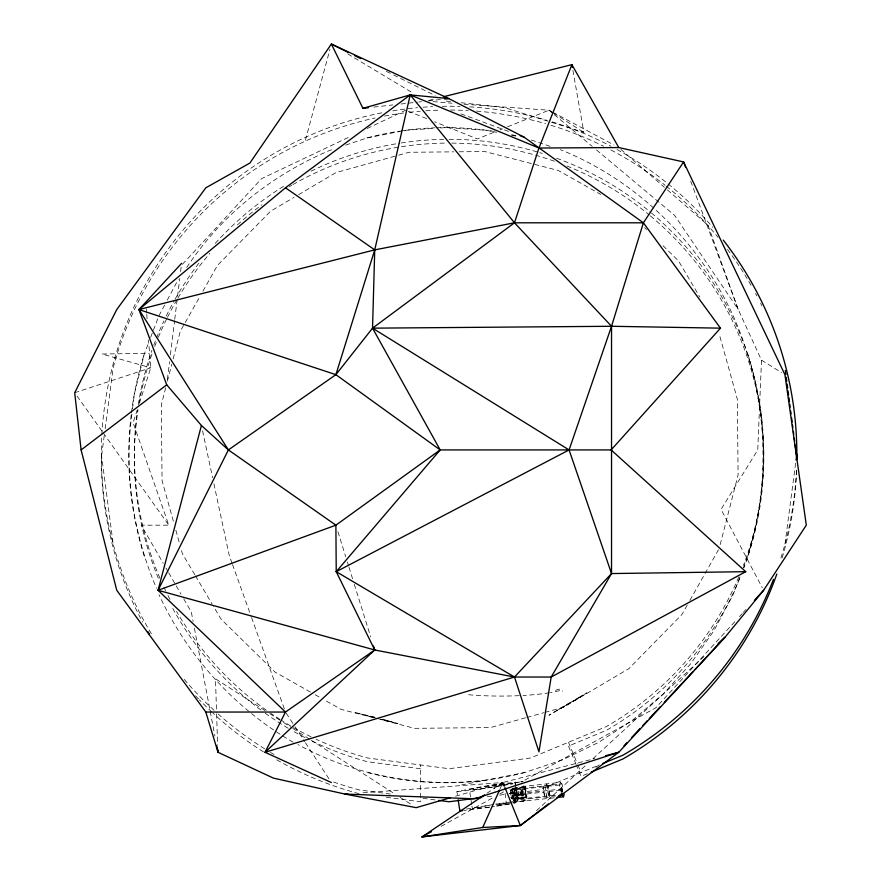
<?xml version="1.0" encoding="UTF-8"?>
<svg xmlns="http://www.w3.org/2000/svg" width="881" height="881" viewBox="0 0 881 881"><rect width="100%" height="100%" fill="white"/><g stroke="black" fill="none" stroke-linecap="round" stroke-linejoin="round"><path stroke-width="0.66" stroke-dasharray="4.41 3.3" d="M562.651 791.722L561.34 787.185M690.715 181.2L738.256 309.561L761.503 360.175L757.759 449.927L721.054 509.383L762.34 587.869M516.354 797.481L516.167 789.772L518.744 794.871L517.951 800.003L516.354 797.481L518.744 794.871L515.726 793.924M562.673 791.722L561.329 787.196L561.483 790.576L561.891 791.634L561.329 787.196M131.897 414.202C123.825 473.009 133.185 533.831 156.521 588.277M132.557 408.762L134.386 393.807L144.297 353.964L148.702 342.489M167.39 379.348L169.57 361.606M170.407 354.779L174.581 320.662M174.746 319.296L179.768 278.352M180.605 271.535L181.277 266.073M104.255 435.566L101.326 457.79A347.753 347.753 0 0 0 142.59 622.096M105.147 428.783L113.175 367.784A347.753 347.753 0 0 1 375.064 117.999M784.993 544.018L795.697 462.679M524.79 787.339L526.596 798.252L524.79 787.339L519.493 787.911L521.332 798.307L526.596 797.591M561.571 793.968L559.666 785.015L560.25 782.394L518.226 786.986M554.259 797.79L514.768 802.117L515.374 799.485L513.061 789.31L561.891 783.936L563.521 788.792L514.658 794.144M743.41 567.882C773.276 486.753 768.331 394.402 733.135 315.706C699.261 242.066 637.91 181.662 562.849 150.618L560.327 149.77M165.716 387.739L161.322 404.786L162.06 480.63L174.042 523.677M167.412 381.187L171.806 364.139M173.15 358.886L180.253 331.344L200.218 295.972M720.184 544.59L738.091 475.079L737.364 399.247L719.215 334.009M305.443 140.09L329.946 49.314M137.315 409.643L133.108 422.715L168.8 525.175L141.246 525.175L163.194 563.234M139.418 403.113L150.761 367.806L148.471 339.901M150.651 337.39L158.965 315.706L164.725 304.892M739.985 576.802L733.135 594.653L713.94 630.697L690.528 663.977L663.25 693.964L632.547 720.184L598.904 742.231L562.849 759.741L524.955 772.45L461.655 784.916M512.72 793.087L509.119 793.748L513.304 792.801L510.429 793.12L513.953 789.211L512.125 788.98L510.429 793.12L510.771 795.08M471.731 804.694L469.419 789.739C476.522 786.942 527.829 780.247 493.933 785.962L494.99 792.757M515.539 786.612L514.911 782.526C497.545 783.506 475.355 787.647 456.887 791.656L457.514 795.73M505.055 793.407L506.355 803.329L496.884 805.003L496.455 802.283M523.743 785.566L526.056 800.521L517.852 801.567L515.969 787.449M500.1 788.781L502.908 782.537L594.796 758.541M167.28 300.091L178.16 279.662M202.883 291.248L217.53 265.302L270.643 211.165L293.968 197.399M687.213 605.126L681.883 614.564L628.781 668.701L563.466 707.256L545.196 712.344M689.878 600.413L718.511 549.7M513.238 800.521L544.932 797.052L549.546 797.426L550.129 796.479L548.345 786.248L547.387 785.081L544.788 785.356L543.137 786.821L510.925 790.345L513.238 800.521L514.768 802.117L513.876 796.964L510.98 797.481M186.75 267.461C221.043 215.25 271.943 174.967 329.252 150.618L334.306 148.922M520.902 791.017L522.774 790.114L523.259 795.862L521.783 796.028L520.902 791.017L522.774 790.114M521.783 796.028L523.655 795.114M734.831 621.678L655.893 707.74L521.497 781.954M739.467 616.612L742.254 613.572M743.19 612.559L745.976 609.52M182.4 264.333L261.591 178.645L351.045 136.17M536.474 810.674L586.9 764.29M592.957 758.717L704.899 655.728M595.941 767.34L599.179 764.851M486.929 793.263L502.908 782.537L504.439 786.337M513.887 789.156L515.991 802.756L514.394 803.307M578.332 698.115L581.867 695.869L575.656 699.327M572.848 701.419L586.889 692.862L557.31 710.361L569.666 703.302M577.495 698.721L548.94 715.262L572.727 700.88M298.637 194.646L335.958 172.61L397.276 155.552M441.106 826.345L493.9 797.195M499.901 793.88L503.503 791.887M471.941 806.049L472.359 808.769L490.045 805.135M510.771 797.58L513.986 796.732L511.123 797.052L515.374 799.485L557.475 794.849M367.201 128.494L405.712 110.202M596.272 766.228L539.095 789.916L510.451 793.693M587.385 773.694L581.031 776.326L576.637 765.721M493.701 132.381L477.359 138.934L434.619 121.798M499.979 129.859L502.5 128.857M507.522 126.842L549.006 110.202L551.407 111.491M345.671 145.112L367.146 137.91A307.722 307.722 0 0 1 399.478 131.159M74.698 392.739L150.761 367.806L101.998 354.019L149.352 353.336M455.609 796.237L502.908 782.537L361.54 792.889M398.575 155.188L409.015 152.281L453.704 151.851M525.627 717.784L490.398 727.585L414.566 728.323L380.471 719.535M526.937 717.42L543.896 712.707M517.984 788.814L525.307 786.788L526.937 796.754L515.87 799.331L511.652 798.571L510.022 788.605L514.229 789.365L517.984 788.814L519.614 798.781M428.893 100.39L434.19 99.068M367.146 137.91L406.284 130.201L435.082 128.329M466.478 809.055L494.461 804.342M508.381 804.111L495.948 806.17M513.083 803.131L515.991 802.756M509.813 804.078L491.631 806.908M521.255 781.81L523.116 781.48L520.495 781.832M511.432 802.789L496.884 805.003M519.79 782.031L493.933 785.962M512.687 802.591L526.056 800.521M515.033 794.244L518.777 793.693M511.652 798.571L526.937 796.754M514.207 798.373L524.713 797.129L519.537 798.627L514.207 798.373L512.467 788.44L517.819 788.638L522.004 787.306L514.967 788.066M511.465 801.82L495.805 804.133L506.52 802.932M489.12 807.293L463.637 810.619M489.737 807.095L472.359 808.769M518.05 782.196L514.911 782.526M512.434 801.688L518.072 801.049M487.27 796.743L494.087 795.84M499.538 795.125L505 794.409M373.83 107.097L392.915 104.927M401.086 104.002L417.44 102.141M418.805 101.987L421.525 101.678M428.342 100.908L441.965 99.355M525.307 786.788L513.766 788.055L515.396 798.01M559.666 785.015L548.345 786.248L550.129 796.479L556.704 795.763M511.641 795.642L543.588 792.151L544.932 797.052L543.137 786.821L543.588 792.151M548.797 791.578L560.382 790.312M440.566 127.976L446.05 127.613L485.816 130.201L496.62 132.326M485.816 780.159C421.448 787.955 354.9 775.864 298.009 744.566M459.122 151.796L484.858 151.554L558.301 170.474L600.754 194.437M552.376 112.361L549.006 110.202L464.177 104.233M433.023 101.623L451.986 103.209M446.138 101.051L451.601 101.667M461.148 102.736L504.813 107.647L550.185 121.864M420.413 768.717L367.63 761.768A314.704 314.704 0 0 1 311.048 740.602M390.426 794.045L359.074 789.916A347.753 347.753 0 0 1 332.82 781.755M423.023 798.34L436.051 800.058M386.341 797.283L420.413 801.765L420.413 764.939M511.465 135.256L516.861 136.313M456.887 791.656L479.209 789.266L513.05 783.716L483.372 788.55L469.419 789.739M386.175 720.691L393.025 722.277L388.928 721.076M374.469 717.31L365.406 715.163L374.59 717.718M382.09 719.722L397.981 723.51L382.728 719.425M374.513 717.156L355.307 712.52L376.572 718.312M377.674 718.599L382.85 719.854M373.907 717.85L341.123 709.392L324.615 700.076M382.244 719.149L387.376 720.515M551.484 122.272L583.883 132.425L572.837 69.973M531.276 140.024L550.218 146.378M461.005 113.88L511.2 132.403M408.222 111.215L428.342 119.276M386.307 71.339L392.419 74.367M393.642 74.973L435.159 95.588M552.607 112.14L613.958 144.98M310.464 692.081L275.081 672.115L220.944 619.002L212.684 605.005M315.178 694.746L319.891 697.411M511.123 797.052L515.374 799.485M347.764 53.906L413.365 93.309M761.503 360.175L781.579 372.597M553.499 113.076L583.883 132.425M265.082 710.648L215.482 678.811L216.572 712.52M269.696 713.61L282.394 721.759M283.539 722.497L291.622 727.684M292.778 728.422L310.079 739.533M311.235 740.271L395.448 794.321M400.062 797.283L411.592 804.694M293.197 742.231C234.511 708.379 187.433 656.048 158.965 594.653M549.006 110.202L553.224 113.737M554.281 114.618L592.252 146.4M596.481 149.935L674.549 215.272L738.256 309.561L707.994 225.239L665.463 188.204M620.852 149.363L664.417 187.301M560.25 782.394L561.891 783.936M644.639 227.672L646.577 229.567M663.008 245.689L678.48 260.864L699.822 297.018M77.076 396.076L102.383 431.69M103.165 432.802L168.8 525.175M286.226 713.181L294.364 725.691M295.102 726.825L304.727 741.604M305.465 742.738L330.628 781.403M194.778 574.687L182.389 553.686L180.935 548.478M195.472 575.855L211.991 603.837M165.936 567.992L167.996 571.56M168.678 572.749L175.539 584.643M176.222 585.832L181.023 594.157M183.766 598.915L191.309 611.998L193.115 621.435M563.157 706.529L563.388 707.08M568.487 742.276L577.363 763.717M577.892 764.983L581.031 772.549M576.13 764.499L568.487 746.053L606.436 730.327A314.704 314.704 0 0 0 740.359 576.945M232.033 563.212L229.247 555.448L213.753 483.096M232.507 564.501L251.096 616.271M251.559 617.57L284.563 709.458M337.941 531.739L345.704 556.704M347.345 561.957L348.568 565.899M348.975 567.21L352.653 579.037M354.294 584.29L370.648 636.842M175.859 530.208L179.482 543.258M517.951 800.003L516.167 789.772M511.817 789.068L514.768 802.117M202.564 430.842L212.607 477.733M194.393 628.186L214.92 736.098M546.429 783.903L548.973 798.373M561.461 787.173L561.902 789.684M547.387 785.081L549.546 797.426M544.788 785.356L546.947 797.712M522.323 790.323L523.259 795.862M521.86 790.213L522.741 795.224M521.409 790.422L522.29 795.433M516.497 793.638L516.993 796.446M511.993 793.44L512.687 797.371M514.229 789.365L515.87 799.331M512.125 788.98L513.755 798.946M515.132 782.009L515.759 786.094M515.748 787.966L517.852 801.567M503.58 783.892L503.998 786.612M101.326 454.012L113.175 544.018M146.422 309.011L146.698 313.041M146.786 314.385L147.138 319.759M216.616 713.863L217.607 744.874M524.955 772.461A307.722 307.722 0 0 1 367.146 772.461M559.6 690.594A68.564 11.332 0 0 1 550.515 692.565M549.348 692.752A68.564 11.332 0 0 1 523.017 695.472M519.217 695.66A68.564 11.332 0 0 1 465.498 694.448M796.446 470.465A347.753 347.753 0 0 1 779.938 561.12M274.024 754.488A347.753 347.753 0 0 1 270.489 752.407M264.641 748.828A347.753 347.753 0 0 1 218.169 714.028M214.072 710.339A347.753 347.753 0 0 1 183.633 678.667M151.389 633.78A347.753 347.753 0 0 1 381.825 112.823M392.717 110.852A347.753 347.753 0 0 1 417.473 107.691M422.99 107.24A347.753 347.753 0 0 1 432.637 106.645M442.251 106.326A347.753 347.753 0 0 1 460.036 106.425M469.661 106.865A347.753 347.753 0 0 1 546.991 120.323M552.255 121.908A347.753 347.753 0 0 1 610.962 146.235M617.008 149.484A347.753 347.753 0 0 1 712.74 227.254M651.422 212.982A314.704 314.704 0 0 1 743.399 565.459M738.763 576.989A314.704 314.704 0 0 1 606.436 726.55L530.538 757.99L449.079 768.717L367.63 757.99A314.704 314.704 0 0 1 316.015 739.203M311.048 736.824A314.704 314.704 0 0 1 291.732 726.55M290.554 725.878A314.704 314.704 0 0 1 281.226 720.206M280.07 719.48A314.704 314.704 0 0 1 270.896 713.412M266.381 710.251A314.704 314.704 0 0 1 176.541 611.37M169.978 599.399A314.704 314.704 0 0 1 166.267 592.043M165.661 590.81A314.704 314.704 0 0 1 163.888 587.076M159.946 578.266A314.704 314.704 0 0 1 137.447 410.194M138.262 404.731A314.704 314.704 0 0 1 151.95 350.33M153.812 345.143A314.704 314.704 0 0 1 163.888 320.948M166.267 315.982A314.704 314.704 0 0 1 174.526 300.201M175.187 299.022A314.704 314.704 0 0 1 199.414 262.428M215.272 243.365A314.704 314.704 0 0 1 284.706 185.649M311.048 171.189A314.704 314.704 0 0 1 399.809 143.185M401.174 142.975A314.704 314.704 0 0 1 443.639 139.352M449.079 139.308A314.704 314.704 0 0 1 538.401 152.248M539.712 152.633A314.704 314.704 0 0 1 542.322 153.437M556.649 158.261A314.704 314.704 0 0 1 650.365 212.09M796.622 470.113A347.753 347.753 0 0 1 781.59 559.644M359.074 793.693A347.753 347.753 0 0 1 276.392 759.631M263.474 751.867A347.753 347.753 0 0 1 213.059 713.181M212.046 712.244A347.753 347.753 0 0 1 199.348 699.789M198.401 698.809A347.753 347.753 0 0 1 195.56 695.825M384.534 116.072A347.753 347.753 0 0 1 403.696 113.01M409.202 112.328A347.753 347.753 0 0 1 420.226 111.226M425.743 110.819A347.753 347.753 0 0 1 440.874 110.125M450.444 110.037A347.753 347.753 0 0 1 468.285 110.566M476.555 111.116A347.753 347.753 0 0 1 545.669 123.714M550.933 125.278A347.753 347.753 0 0 1 603.595 146.246M610.962 150.001A347.753 347.753 0 0 1 665.155 185.307M666.245 186.166A347.753 347.753 0 0 1 718.081 237.396M727.486 249.4A347.753 347.753 0 0 1 752.275 287.47M755.579 293.472A347.753 347.753 0 0 1 756.867 295.906M760.622 303.273A347.753 347.753 0 0 1 761.845 305.751M650.365 215.867A314.704 314.704 0 0 1 743.883 567.948M304.903 737.529A314.704 314.704 0 0 1 291.732 730.327M288.208 728.268A314.704 314.704 0 0 1 265.258 713.225M260.809 709.965A314.704 314.704 0 0 1 171.255 605.599M158.338 578.222A314.704 314.704 0 0 1 138.042 409.874M139.176 403.069A314.704 314.704 0 0 1 152.865 351.508M154.77 346.343A314.704 314.704 0 0 1 156.267 342.478M158.338 337.357A314.704 314.704 0 0 1 166.872 318.515M167.478 317.281A314.704 314.704 0 0 1 176.541 300.432M177.907 298.086A314.704 314.704 0 0 1 209.832 253.343M237.418 224.897A314.704 314.704 0 0 1 261.91 204.788M289.386 186.618A314.704 314.704 0 0 1 291.732 185.241M292.91 184.57A314.704 314.704 0 0 1 446.37 143.096M451.799 143.096A314.704 314.704 0 0 1 555.36 161.564M566.957 165.991A314.704 314.704 0 0 1 649.308 214.986M400.844 130.961A307.722 307.722 0 0 1 435.06 127.811M436.436 127.767A307.722 307.722 0 0 1 493.988 131.368M511.586 134.672A307.722 307.722 0 0 1 516.96 135.894M144.308 556.396A337.489 337.489 0 0 1 131.28 414.136M131.445 412.771A337.489 337.489 0 0 1 144.308 353.964M747.793 353.964A337.489 337.489 0 0 1 747.793 556.396M555.559 690.539A5.143 3.612 -33.1 0 1 562.53 691.111M524.757 789.442L514.823 790.521L515.638 795.488L525.572 794.409L524.757 789.442"/><path stroke-width="1.32" d="M181.607 263.342L138.945 309.561L166.718 384.81L201.419 425.49L228.388 449.927L335.892 525.175L336.234 571.681L514.482 677.037L538.952 751.812L551.187 677.037L611.535 573.564L611.535 326.278L643.394 222.805L683.59 161.939L618.77 147.556L538.952 148.03L410.205 94.906L362.939 108.33L331.366 44.05L249.863 163.073L205.824 187.796L116.755 309.561L74.698 392.739L81.118 449.927L116.755 590.292L205.824 712.046L218.003 752.286L273.418 778.121L345.066 794.1L416.206 807.657L450.356 797.757M796.061 459.97L796.842 454.012M556.902 797.503L563.51 796.787L564.192 794.111M331.366 782.537L265.038 752.286L285.488 712.046L158.062 590.292L201.419 425.49M611.117 449.927L745.733 571.681L551.187 677.037L514.482 677.037L374.733 649.98L158.062 590.292L228.388 449.927L335.892 374.667L374.733 249.874L410.205 94.906L448.781 98.584L524.074 137.161L643.394 222.805L720.471 328.161L611.117 449.927L440.181 449.927L335.892 374.667L138.945 309.561L285.488 187.796L410.205 94.906L514.482 222.805L611.535 326.278L720.471 328.161M484.649 794.805L421.9 836.95L482.711 827.49L499.538 790.037M431.503 831.653L421.9 836.95L520.341 825.519L618.77 752.286L725.074 637.172L763.618 590.292L806.302 525.175L784.916 374.667L683.59 161.939L685.484 167.082M335.892 374.667L372.542 328.161L514.482 222.805L538.952 148.03L571.901 64.654L443.462 96.745M745.733 571.681L611.535 573.564L514.482 677.037L265.038 752.286L374.733 649.98L336.234 571.681L440.181 449.927L372.542 328.161L374.733 249.874L285.488 187.796M754.334 600.413L763.618 590.292M624.023 745.733L626.832 742.716M631.501 737.694L639.925 728.642M642.734 725.636L647.414 720.603M649.286 718.599L660.508 706.529M664.252 702.509L693.259 671.355M695.131 669.34L725.074 637.172L718.015 643.67M482.711 827.49L520.341 825.519L548.423 803.913M558.136 796.435L562.463 793.109M81.118 449.927L166.718 384.81M440.181 449.927L335.892 525.175L158.062 590.292M336.234 571.681L569.082 449.927L611.535 326.278L372.542 328.161L569.082 449.927L611.535 573.564M602.626 763.596L622.966 755.182A347.753 347.753 0 0 0 773.463 579.368M591.195 772.108L622.966 758.948A347.753 347.753 0 0 0 776.833 574.049M458.153 799.816L459.827 810.685L460.939 810.256M605.456 755.766L618.77 752.286L474.65 798.792L345.066 794.1L347.808 793.902M481.808 797.459L449.079 801.765L438.661 800.4M362.939 108.33L368.39 107.713M444.685 99.046L448.781 98.584L331.366 44.05L348.458 52.541M559.336 795.477L561.968 795.191L563.51 796.787M462.503 810.729L459.827 810.685M643.394 222.805L514.482 222.805L374.733 249.874L138.945 309.561L228.388 449.927M205.824 712.046L285.488 712.046L374.733 649.98L373.511 646.037M520.208 135.729L524.074 137.161M354.569 55.569L360.67 58.609M618.77 147.556L571.901 64.654L572.364 67.308M504.956 787.592L520.341 825.519M216.715 745.546L218.003 752.286L217.871 749.819M785.345 370.494L785.885 374.557M786.237 377.266L786.777 381.341M787.129 384.05L787.669 388.114M788.021 390.823L788.561 394.897M788.913 397.606L789.453 401.67M789.805 404.379L790.169 407.099M790.697 411.163L791.061 413.872M791.59 417.935L792.129 422.01M792.482 424.719L792.845 427.428M793.385 431.492L793.737 434.212M794.277 438.275L794.629 440.985M795.169 445.059L795.521 447.768M796.061 451.832L796.842 457.79M723.279 240.117A347.753 347.753 0 0 1 796.798 459.475M149.296 634.023A347.753 347.753 0 0 1 147.92 631.666"/></g></svg>
